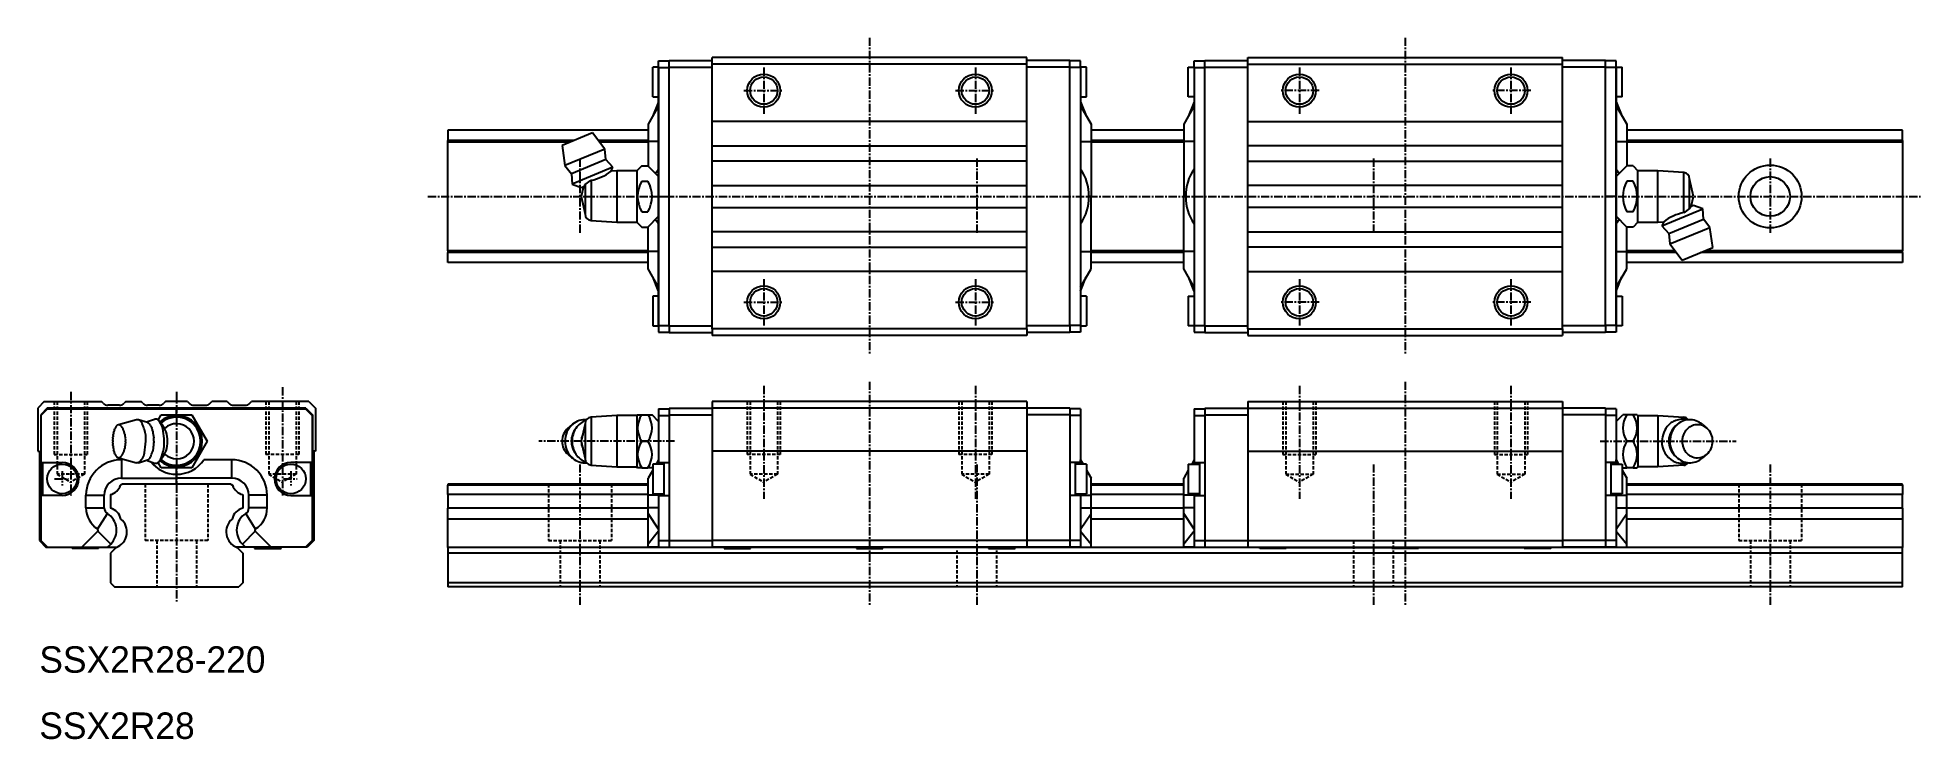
# Model space of a CAD drawing. Extents: x 10 to 295, y 10 to 116.
import ezdxf

# ---------------------------------------------------------------- set-up
doc = ezdxf.new("R2010")
doc.units = 0
doc.linetypes.add('CENTER', pattern=[2, 1.25, -0.25, 0.25, -0.25])
doc.linetypes.add('DASHED', pattern=[0.75, 0.5, -0.25])
doc.layers.get('0').update_dxf_attribs({"linetype": 'CONTINUOUS'})
doc.layers.add('CENTER', color=1, linetype='CENTER')

msp = doc.modelspace()

# ---------------------------------------------------------------- linework, layer by layer
at = {"color": 7, "linetype": 'CONTINUOUS'}
for p, q in [((102.75, 107.05), (102.75, 111.55)), ((103.65, 111.55), (102.75, 111.55)), ((103.65, 112.5), (105.25, 112.5)), ((103.65, 111.5), (103.65, 112.5)), ((103.65, 111.5), (103.65, 112.5)), ((103.65, 112.5), (105.25, 112.5)), ((103.65, 92), (103.65, 111.5)), ((103.65, 111.5), (103.65, 92)), ((103.65, 111.5), (105.25, 111.5)), ((103.65, 111.5), (105.25, 111.5)), ((105.25, 112.55), (111.75, 112.55)), ((105.25, 111.55), (105.25, 112.55)), ((105.25, 72.45), (105.25, 111.55)), ((105.25, 111.55), (111.75, 111.55)), ((159.35, 113), (111.75, 113)), ((111.75, 112), (111.75, 113)), ((111.75, 72), (111.75, 112)), ((159.35, 112), (111.75, 112)), ((159.35, 112), (159.35, 113)), ((165.85, 112.55), (159.35, 112.55)), ((159.35, 72), (159.35, 112)), ((165.85, 111.55), (159.35, 111.55)), ((165.85, 111.55), (165.85, 112.55)), ((167.45, 112.5), (165.85, 112.5)), ((165.85, 72.45), (165.85, 111.55)), ((167.45, 111.5), (165.85, 111.5)), ((167.45, 111.5), (167.45, 112.5)), ((168.35, 111.55), (167.45, 111.55)), ((167.45, 111.5), (167.45, 72.5)), ((168.35, 107.05), (168.35, 111.55)), ((183.75, 107.05), (183.75, 111.55)), ((183.75, 111.55), (184.65, 111.55)), ((184.65, 112.5), (186.25, 112.5)), ((184.65, 111.5), (184.65, 112.5)), ((184.65, 111.5), (184.65, 72.5)), ((184.65, 111.5), (186.25, 111.5)), ((186.25, 112.55), (192.75, 112.55)), ((186.25, 111.55), (186.25, 112.55)), ((186.25, 72.45), (186.25, 111.55)), ((186.25, 111.55), (192.75, 111.55)), ((192.75, 113), (240.35, 113)), ((192.75, 112), (192.75, 113)), ((192.75, 112), (240.35, 112)), ((192.75, 72), (192.75, 112)), ((240.35, 112), (240.35, 113)), ((246.85, 112.55), (240.35, 112.55)), ((240.35, 72), (240.35, 112)), ((246.85, 111.55), (240.35, 111.55)), ((246.85, 111.55), (246.85, 112.55)), ((248.45, 112.5), (246.85, 112.5)), ((248.45, 112.5), (246.85, 112.5)), ((246.85, 72.45), (246.85, 111.55)), ((248.45, 111.5), (246.85, 111.5)), ((248.45, 111.5), (246.85, 111.5)), ((248.45, 111.5), (248.45, 112.5)), ((248.45, 111.5), (248.45, 112.5)), ((248.45, 111.55), (249.35, 111.55)), ((248.45, 111.5), (248.45, 92)), ((248.45, 92), (248.45, 111.5)), ((249.35, 107.05), (249.35, 111.55)), ((103.65, 105.7), (102.05, 102.93)), ((103.65, 105.7), (102.05, 102.93)), ((102.75, 107.05), (103.65, 107.05)), ((103.65, 106.33), (102.77, 104.17)), ((103.65, 106.33), (102.77, 104.17)), ((167.45, 107.05), (168.35, 107.05)), ((167.45, 106.33), (168.33, 104.17)), ((167.45, 105.7), (169.05, 102.93)), ((184.65, 105.7), (183.05, 102.93)), ((184.65, 107.05), (183.75, 107.05)), ((184.65, 106.33), (183.77, 104.17)), ((249.35, 107.05), (248.45, 107.05)), ((248.45, 106.33), (249.33, 104.17)), ((248.45, 106.33), (249.33, 104.17)), ((248.45, 105.7), (250.05, 102.93)), ((248.45, 105.7), (250.05, 102.93)), ((102.05, 102.93), (102.05, 100.33)), ((102.05, 102.93), (102.05, 100.33)), ((159.35, 103.35), (111.75, 103.35)), ((169.05, 102.93), (169.05, 100.33)), ((183.05, 102.93), (183.05, 100.33)), ((192.75, 103.35), (240.35, 103.35)), ((250.05, 102.93), (250.05, 100.33)), ((250.05, 102.93), (250.05, 100.33)), ((102.05, 102), (71.75, 102)), ((71.75, 102), (71.75, 100.48)), ((90.87, 100.48), (71.75, 100.48)), ((71.75, 100.2), (71.75, 100.48)), ((71.75, 83.8), (71.75, 100.2)), ((90.18, 100.2), (71.75, 100.2)), ((93.66, 101.64), (89.04, 99.73)), ((95.51, 99.16), (93.66, 101.64)), ((102.05, 100.48), (94.53, 100.48)), ((102.05, 100.2), (94.74, 100.2)), ((102.05, 100.33), (102.05, 96.6)), ((102.05, 100.33), (102.05, 96.6)), ((103.65, 100.33), (102.05, 100.33)), ((103.65, 100.33), (102.05, 100.33)), ((167.45, 100.33), (169.05, 100.33)), ((183.05, 102), (169.05, 102)), ((183.05, 100.48), (169.05, 100.48)), ((169.05, 100.33), (169.05, 92)), ((183.05, 100.2), (169.05, 100.2)), ((183.05, 100.33), (183.05, 92)), ((184.65, 100.33), (183.05, 100.33)), ((248.45, 100.33), (250.05, 100.33)), ((248.45, 100.33), (250.05, 100.33)), ((291.75, 102), (250.05, 102)), ((291.75, 100.48), (250.05, 100.48)), ((250.05, 100.33), (250.05, 96.6)), ((250.05, 100.33), (250.05, 96.6)), ((291.75, 100.2), (250.05, 100.2)), ((291.75, 100.48), (291.75, 102)), ((291.75, 100.48), (291.75, 100.2)), ((291.75, 100.2), (291.75, 83.8)), ((89.04, 99.73), (89.49, 96.67)), ((95.51, 99.16), (89.49, 96.67)), ((95.69, 97.61), (90.46, 95.44)), ((95.69, 97.61), (95.51, 99.16)), ((96.73, 96.42), (95.69, 97.61)), ((111.75, 99.65), (159.35, 99.65)), ((159.35, 97.35), (111.75, 97.35)), ((240.35, 99.65), (192.75, 99.65)), ((192.75, 97.35), (240.35, 97.35)), ((89.49, 96.67), (90.46, 95.44)), ((90.46, 95.44), (90.56, 93.86)), ((96.73, 96.42), (90.56, 93.86)), ((92.55, 93.81), (93.43, 94.45)), ((93.43, 94.45), (93.43, 88.36)), ((96.46, 95.82), (96.73, 96.42)), ((97.35, 95.87), (96.46, 95.82)), ((96.46, 95.82), (96.46, 95.82)), ((96.46, 95.82), (96.46, 95.82)), ((97.35, 95.87), (97.35, 88.12)), ((100.35, 95.87), (97.35, 95.87)), ((101.09, 96.62), (100.35, 95.87)), ((100.35, 95.87), (100.35, 88.12)), ((101.09, 96.62), (102.03, 96.62)), ((101.09, 94.31), (102.03, 94.31)), ((103.65, 95), (102.03, 96.62)), ((248.45, 95), (250.07, 96.62)), ((251.01, 96.62), (250.07, 96.62)), ((251.01, 94.31), (250.07, 94.31)), ((251.01, 96.62), (251.75, 95.87)), ((251.75, 88.12), (251.75, 95.87)), ((254.75, 95.87), (251.75, 95.87)), ((254.75, 88.12), (254.75, 95.87)), ((258.67, 95.64), (254.75, 95.87)), ((258.67, 89.55), (258.67, 95.64)), ((259.55, 90.19), (259.55, 94.65)), ((260.15, 92), (259.55, 94.65)), ((90.56, 93.86), (91.95, 93.36)), ((91.95, 93.36), (92.43, 93.55)), ((92.29, 93.5), (91.95, 92)), ((91.95, 92), (92.55, 89.35)), ((92.43, 93.55), (92.55, 93.81)), ((92.55, 93.81), (92.55, 89.35)), ((103.65, 72.5), (103.65, 92)), ((103.65, 92), (103.65, 72.5)), ((103.65, 92), (103.65, 72.5)), ((103.65, 92), (105.25, 92)), ((111.75, 93.65), (159.35, 93.65)), ((169.05, 92), (168.72, 92)), ((169.05, 83.67), (169.05, 92)), ((183.05, 83.67), (183.05, 92)), ((183.05, 92), (183.38, 92)), ((240.35, 93.65), (192.75, 93.65)), ((248.45, 92), (246.85, 92)), ((248.45, 92), (248.45, 72.5)), ((248.45, 92), (248.45, 72.5)), ((248.45, 72.5), (248.45, 92)), ((259.81, 90.5), (260.15, 92)), ((93.43, 88.36), (97.35, 88.12)), ((101.09, 89.69), (102.03, 89.69)), ((102.03, 87.38), (103.65, 89)), ((111.75, 90.35), (159.35, 90.35)), ((240.35, 90.35), (192.75, 90.35)), ((250.07, 87.38), (248.45, 89)), ((251.01, 89.69), (250.07, 89.69)), ((255.37, 87.58), (261.54, 90.14)), ((256.41, 86.39), (261.64, 88.56)), ((259.55, 90.19), (258.67, 89.55)), ((259.67, 90.45), (259.55, 90.19)), ((260.15, 90.64), (259.67, 90.45)), ((261.54, 90.14), (260.15, 90.64)), ((261.64, 88.56), (261.54, 90.14)), ((262.61, 87.33), (261.64, 88.56)), ((97.35, 88.12), (100.35, 88.12)), ((100.35, 88.12), (101.09, 87.38)), ((101.09, 87.38), (102.03, 87.38)), ((102.05, 83.67), (102.05, 87.4)), ((102.05, 83.67), (102.05, 87.4)), ((102.05, 83.67), (102.05, 87.4)), ((159.35, 86.65), (111.75, 86.65)), ((192.75, 86.65), (240.35, 86.65)), ((250.05, 83.67), (250.05, 87.4)), ((250.05, 83.67), (250.05, 87.4)), ((250.05, 83.67), (250.05, 87.4)), ((251.01, 87.38), (250.07, 87.38)), ((251.75, 88.12), (251.01, 87.38)), ((251.75, 88.12), (254.75, 88.12)), ((254.75, 88.12), (255.64, 88.18)), ((255.64, 88.18), (255.37, 87.58)), ((255.37, 87.58), (256.41, 86.39)), ((255.64, 88.18), (255.64, 88.18)), ((255.64, 88.18), (255.64, 88.18)), ((256.41, 86.39), (256.59, 84.84)), ((256.59, 84.84), (262.61, 87.33)), ((263.06, 84.27), (262.61, 87.33)), ((102.05, 83.8), (71.75, 83.8)), ((71.75, 83.8), (71.75, 83.52)), ((102.05, 83.52), (71.75, 83.52)), ((71.75, 82), (71.75, 83.52)), ((102.05, 81.07), (102.05, 83.67)), ((103.65, 83.67), (102.05, 83.67)), ((102.05, 81.07), (102.05, 83.67)), ((103.65, 83.67), (102.05, 83.67)), ((102.05, 81.07), (102.05, 83.67)), ((103.65, 83.67), (102.05, 83.67)), ((111.75, 84.35), (159.35, 84.35)), ((167.45, 83.67), (169.05, 83.67)), ((183.05, 83.8), (169.05, 83.8)), ((169.05, 81.07), (169.05, 83.67)), ((183.05, 83.52), (169.05, 83.52)), ((184.65, 83.67), (183.05, 83.67)), ((183.05, 81.07), (183.05, 83.67)), ((240.35, 84.35), (192.75, 84.35)), ((248.45, 83.67), (250.05, 83.67)), ((248.45, 83.67), (250.05, 83.67)), ((248.45, 83.67), (250.05, 83.67)), ((257.36, 83.8), (250.05, 83.8)), ((250.05, 81.07), (250.05, 83.67)), ((250.05, 81.07), (250.05, 83.67)), ((250.05, 81.07), (250.05, 83.67)), ((257.57, 83.52), (250.05, 83.52)), ((256.59, 84.84), (258.44, 82.36)), ((258.44, 82.36), (263.06, 84.27)), ((291.75, 83.52), (261.23, 83.52)), ((291.75, 83.8), (261.92, 83.8)), ((291.75, 83.52), (291.75, 83.8)), ((291.75, 83.52), (291.75, 82)), ((102.05, 82), (71.75, 82)), ((103.65, 78.3), (102.05, 81.07)), ((103.65, 78.3), (102.05, 81.07)), ((103.65, 78.3), (102.05, 81.07)), ((103.65, 77.67), (102.77, 79.83)), ((103.65, 77.67), (102.77, 79.83)), ((103.65, 77.67), (102.77, 79.83)), ((159.35, 80.65), (111.75, 80.65)), ((167.45, 78.3), (169.05, 81.07)), ((167.45, 77.67), (168.33, 79.83)), ((183.05, 82), (169.05, 82)), ((184.65, 78.3), (183.05, 81.07)), ((184.65, 77.67), (183.77, 79.83)), ((192.75, 80.65), (240.35, 80.65)), ((248.45, 78.3), (250.05, 81.07)), ((248.45, 78.3), (250.05, 81.07)), ((248.45, 78.3), (250.05, 81.07)), ((248.45, 77.67), (249.33, 79.83)), ((248.45, 77.67), (249.33, 79.83)), ((248.45, 77.67), (249.33, 79.83)), ((291.75, 82), (250.05, 82)), ((103.65, 76.95), (102.75, 76.95)), ((102.75, 76.95), (102.75, 72.45)), ((168.35, 76.95), (167.45, 76.95)), ((168.35, 76.95), (168.35, 72.45)), ((183.75, 76.95), (183.75, 72.45)), ((183.75, 76.95), (184.65, 76.95)), ((248.45, 76.95), (249.35, 76.95)), ((249.35, 76.95), (249.35, 72.45)), ((102.75, 72.45), (103.65, 72.45)), ((103.65, 72.5), (103.65, 71.5)), ((103.65, 72.5), (103.65, 71.5)), ((103.65, 72.5), (103.65, 71.5)), ((103.65, 72.5), (105.25, 72.5)), ((103.65, 72.5), (105.25, 72.5)), ((103.65, 72.5), (105.25, 72.5)), ((103.65, 71.5), (105.25, 71.5)), ((103.65, 71.5), (105.25, 71.5)), ((103.65, 71.5), (105.25, 71.5)), ((105.25, 72.45), (111.75, 72.45)), ((105.25, 72.45), (105.25, 71.45)), ((105.25, 71.45), (111.75, 71.45)), ((159.35, 72), (111.75, 72)), ((111.75, 72), (111.75, 71)), ((165.85, 72.45), (159.35, 72.45)), ((159.35, 72), (159.35, 71)), ((165.85, 71.45), (159.35, 71.45)), ((167.45, 72.5), (165.85, 72.5)), ((165.85, 72.45), (165.85, 71.45)), ((167.45, 71.5), (165.85, 71.5)), ((167.45, 72.5), (167.45, 71.5)), ((167.45, 72.45), (168.35, 72.45)), ((184.65, 72.45), (183.75, 72.45)), ((184.65, 72.5), (184.65, 71.5)), ((184.65, 72.5), (186.25, 72.5)), ((184.65, 71.5), (186.25, 71.5)), ((186.25, 72.45), (186.25, 71.45)), ((186.25, 72.45), (192.75, 72.45)), ((186.25, 71.45), (192.75, 71.45)), ((192.75, 72), (240.35, 72)), ((192.75, 72), (192.75, 71)), ((246.85, 72.45), (240.35, 72.45)), ((240.35, 72), (240.35, 71)), ((246.85, 71.45), (240.35, 71.45)), ((248.45, 72.5), (246.85, 72.5)), ((248.45, 72.5), (246.85, 72.5)), ((248.45, 72.5), (246.85, 72.5)), ((246.85, 72.45), (246.85, 71.45)), ((248.45, 71.5), (246.85, 71.5)), ((248.45, 71.5), (246.85, 71.5)), ((248.45, 71.5), (246.85, 71.5)), ((248.45, 72.5), (248.45, 71.5)), ((248.45, 72.5), (248.45, 71.5)), ((248.45, 72.5), (248.45, 71.5)), ((249.35, 72.45), (248.45, 72.45)), ((159.35, 71), (111.75, 71)), ((192.75, 71), (240.35, 71)), ((10.75, 61), (9.75, 60)), ((9.75, 60), (9.75, 53.5)), ((11.2, 60), (10.2, 59)), ((11.25, 59.9), (10.25, 58.9)), ((11.25, 59.9), (10.25, 58.9)), ((10.75, 61), (19.4, 61)), ((50.3, 60), (11.2, 60)), ((11.25, 59.9), (30.75, 59.9)), ((30.75, 59.9), (11.25, 59.9)), ((19.66, 60.74), (19.4, 61)), ((22.14, 60.45), (20.36, 60.45)), ((23.1, 61), (22.84, 60.74)), ((23.1, 61), (25.4, 61)), ((25.66, 60.74), (25.4, 61)), ((28.14, 60.45), (26.36, 60.45)), ((29.1, 61), (28.84, 60.74)), ((32.4, 61), (29.1, 61)), ((30.75, 59.9), (50.25, 59.9)), ((30.75, 59.9), (50.25, 59.9)), ((50.25, 59.9), (30.75, 59.9)), ((30.75, 59), (30.75, 59.9)), ((32.4, 61), (32.66, 60.74)), ((33.36, 60.45), (35.14, 60.45)), ((35.84, 60.74), (36.1, 61)), ((38.4, 61), (36.1, 61)), ((38.4, 61), (38.66, 60.74)), ((39.36, 60.45), (41.14, 60.45)), ((41.84, 60.74), (42.1, 61)), ((50.75, 61), (42.1, 61)), ((50.25, 59.9), (51.25, 58.9)), ((50.25, 59.9), (51.25, 58.9)), ((50.25, 59.9), (51.25, 58.9)), ((50.3, 60), (51.3, 59)), ((50.75, 61), (51.75, 60)), ((51.75, 60), (51.75, 53.5)), ((103.65, 59.9), (103.65, 58.9)), ((103.65, 59.9), (105.25, 59.9)), ((103.65, 59.9), (103.65, 58.9)), ((103.65, 59.9), (105.25, 59.9)), ((103.65, 59.9), (103.65, 58.9)), ((103.65, 59.9), (105.25, 59.9)), ((105.25, 60), (111.75, 60)), ((105.25, 60), (105.25, 59)), ((159.35, 61), (111.75, 61)), ((111.75, 61), (111.75, 60)), ((159.35, 60), (111.75, 60)), ((111.75, 60), (111.75, 53.5)), ((159.35, 61), (159.35, 60)), ((165.85, 60), (159.35, 60)), ((159.35, 60), (159.35, 53.5)), ((165.85, 60), (165.85, 59)), ((167.45, 59.9), (165.85, 59.9)), ((167.45, 59.9), (167.45, 58.9)), ((184.65, 59.9), (186.25, 59.9)), ((184.65, 59.9), (184.65, 58.9)), ((186.25, 60), (192.75, 60)), ((186.25, 60), (186.25, 59)), ((192.75, 61), (240.35, 61)), ((192.75, 61), (192.75, 60)), ((192.75, 60), (240.35, 60)), ((192.75, 60), (192.75, 53.5)), ((240.35, 61), (240.35, 60)), ((240.35, 60), (240.35, 53.5)), ((246.85, 60), (240.35, 60)), ((246.85, 60), (246.85, 59)), ((248.45, 59.9), (246.85, 59.9)), ((248.45, 59.9), (246.85, 59.9)), ((248.45, 59.9), (246.85, 59.9)), ((248.45, 59.9), (248.45, 58.9)), ((248.45, 59.9), (248.45, 58.9)), ((248.45, 59.9), (248.45, 58.9)), ((10.2, 59), (10.2, 40)), ((10.25, 58.9), (10.25, 51.8)), ((10.25, 58.9), (10.25, 51.8)), ((24.71, 58.24), (21.97, 57.49)), ((26.35, 57.82), (24.98, 58.24)), ((27.43, 58.31), (26.21, 57.86)), ((27.98, 58.2), (28.44, 59)), ((28.61, 57.42), (28.19, 57.98)), ((28.44, 59), (33.06, 59)), ((28.94, 56.93), (28.61, 57.42)), ((33.06, 59), (35.37, 55)), ((51.25, 58.9), (51.25, 51.8)), ((51.25, 58.9), (51.25, 51.8)), ((51.25, 58.9), (51.25, 51.8)), ((51.3, 59), (51.3, 40)), ((90.66, 57.58), (89.94, 56.98)), ((92.55, 57.65), (91.95, 55)), ((92.55, 57.65), (92.55, 52.35)), ((97.35, 58.88), (93.43, 58.64)), ((93.43, 58.64), (93.43, 51.36)), ((100.35, 58.88), (97.35, 58.88)), ((97.35, 58.88), (97.35, 51.13)), ((100.47, 59), (100.35, 58.88)), ((100.35, 58.88), (100.35, 51.13)), ((100.47, 59), (101.09, 59)), ((101.09, 59), (102.03, 59)), ((102.03, 59), (102.65, 59)), ((103.65, 58), (102.65, 59)), ((103.65, 58.9), (105.25, 58.9)), ((103.65, 58.9), (103.65, 51.8)), ((103.65, 58.9), (103.65, 51.8)), ((103.65, 58.9), (105.25, 58.9)), ((103.65, 58.9), (103.65, 51.8)), ((103.65, 58.9), (105.25, 58.9)), ((105.25, 59), (111.75, 59)), ((105.25, 59), (105.25, 40)), ((165.85, 59), (159.35, 59)), ((165.85, 59), (165.85, 40)), ((167.45, 58.9), (165.85, 58.9)), ((167.45, 58.9), (167.45, 51.8)), ((184.65, 58.9), (184.65, 51.8)), ((184.65, 58.9), (186.25, 58.9)), ((186.25, 59), (186.25, 40)), ((186.25, 59), (192.75, 59)), ((246.85, 59), (240.35, 59)), ((246.85, 59), (246.85, 40)), ((248.45, 58.9), (246.85, 58.9)), ((248.45, 58.9), (246.85, 58.9)), ((248.45, 58.9), (246.85, 58.9)), ((248.45, 58), (249.45, 59)), ((248.45, 58.9), (248.45, 51.8)), ((248.45, 58.9), (248.45, 51.8)), ((248.45, 58.9), (248.45, 51.8)), ((250.07, 59), (249.45, 59)), ((251.01, 59), (250.07, 59)), ((251.62, 59), (251.01, 59)), ((251.62, 59), (251.75, 58.88)), ((251.75, 58.88), (251.75, 51.13)), ((251.75, 58.88), (254.75, 58.88)), ((254.75, 58.88), (258.67, 58.64)), ((254.75, 58.88), (254.75, 55)), ((257.23, 57.07), (257.54, 57.38)), ((258.67, 58.64), (258.67, 58.33)), ((261.44, 57.58), (262.16, 56.98)), ((29.2, 56.43), (28.94, 56.93)), ((35.37, 55), (33.06, 51)), ((91.95, 55), (92.55, 52.35)), ((101.09, 55), (102.03, 55)), ((251.01, 55), (250.07, 55)), ((254.75, 55), (254.75, 51.13)), ((9.75, 53.5), (10, 53.5)), ((10, 53.5), (10, 40)), ((10.25, 51.8), (13.45, 51.8)), ((10.25, 51.8), (13.45, 51.8)), ((10.5, 51.8), (10.5, 46.8)), ((10.5, 51.8), (10.5, 46.8)), ((21.97, 52.51), (24.71, 51.76)), ((22.42, 52.2), (22.42, 49.43)), ((22.42, 52.2), (22.42, 49.43)), ((24.98, 51.76), (26.35, 52.18)), ((26.21, 52.14), (27.43, 51.69)), ((28.44, 51), (27.98, 51.8)), ((28.19, 52.02), (28.61, 52.58)), ((28.61, 52.58), (28.94, 53.07)), ((28.94, 53.07), (29.2, 53.57)), ((39.08, 52.2), (34.89, 52.2)), ((39.08, 52.2), (34.89, 52.2)), ((39.08, 52.2), (34.89, 52.2)), ((39.08, 52.2), (39.08, 49.43)), ((39.08, 52.2), (39.08, 49.43)), ((39.08, 52.2), (39.08, 49.43)), ((51.25, 51.8), (48.05, 51.8)), ((51.25, 51.8), (48.05, 51.8)), ((51.25, 51.8), (48.05, 51.8)), ((51, 51.8), (51, 46.8)), ((51, 51.8), (51, 46.8)), ((51.5, 53.5), (51.5, 40)), ((51.75, 53.5), (51.5, 53.5)), ((93.43, 51.36), (97.35, 51.13)), ((102.75, 51.55), (102.75, 47.05)), ((104.45, 51.55), (102.75, 51.55)), ((103.2, 51.55), (103.38, 51.73)), ((103.65, 52.2), (103.27, 51.55)), ((103.65, 52.2), (103.27, 51.55)), ((103.65, 52.2), (103.27, 51.55)), ((103.65, 51.55), (103.65, 51.8)), ((103.65, 51.8), (105.25, 51.8)), ((103.65, 51.55), (103.65, 51.8)), ((103.65, 51.8), (105.25, 51.8)), ((103.65, 51.55), (103.65, 51.8)), ((103.65, 51.8), (105.25, 51.8)), ((104.45, 51.8), (104.45, 46.8)), ((104.45, 51.8), (104.45, 46.8)), ((111.75, 53.5), (111.75, 40)), ((159.35, 53.5), (111.75, 53.5)), ((159.35, 53.5), (159.35, 40)), ((167.45, 51.8), (165.85, 51.8)), ((166.65, 51.8), (166.65, 46.8)), ((168.35, 51.55), (166.65, 51.55)), ((167.45, 52.2), (167.83, 51.55)), ((167.45, 51.55), (167.45, 51.8)), ((168.35, 51.55), (168.35, 47.05)), ((183.75, 51.55), (183.75, 47.05)), ((183.75, 51.55), (185.45, 51.55)), ((184.65, 52.2), (184.27, 51.55)), ((184.65, 51.8), (186.25, 51.8)), ((184.65, 51.55), (184.65, 51.8)), ((185.45, 51.8), (185.45, 46.8)), ((192.75, 53.5), (240.35, 53.5)), ((192.75, 53.5), (192.75, 40)), ((240.35, 53.5), (240.35, 40)), ((248.45, 51.8), (246.85, 51.8)), ((248.45, 51.8), (246.85, 51.8)), ((248.45, 51.8), (246.85, 51.8)), ((247.65, 51.8), (247.65, 46.8)), ((247.65, 51.8), (247.65, 46.8)), ((247.65, 51.55), (249.35, 51.55)), ((248.45, 52.2), (248.83, 51.55)), ((248.45, 52.2), (248.83, 51.55)), ((248.45, 52.2), (248.83, 51.55)), ((248.45, 51.55), (248.45, 51.8)), ((248.45, 51.55), (248.45, 51.8)), ((248.45, 51.55), (248.45, 51.8)), ((248.9, 51.55), (248.72, 51.73)), ((249.35, 51.55), (249.35, 47.05)), ((258.67, 51.36), (254.75, 51.13)), ((257.54, 52.62), (257.23, 52.93)), ((258.67, 51.67), (258.67, 51.36)), ((262.16, 53.02), (261.44, 52.42)), ((22.55, 48.5), (22.27, 48.34)), ((22.42, 49.43), (30.75, 49.43)), ((22.42, 49.43), (30.75, 49.43)), ((38.95, 48.5), (22.55, 48.5)), ((33.06, 51), (28.44, 51)), ((30.75, 50), (30.75, 51)), ((30.75, 49.43), (30.75, 50)), ((30.75, 49.43), (30.75, 50)), ((30.75, 49.43), (30.75, 50)), ((39.08, 49.43), (30.75, 49.43)), ((39.08, 49.43), (30.75, 49.43)), ((39.08, 49.43), (30.75, 49.43)), ((30.75, 48.5), (30.75, 49.43)), ((38.95, 48.5), (39.23, 48.34)), ((102.05, 48.5), (71.75, 48.5)), ((71.75, 48.5), (71.75, 48.34)), ((97.35, 51.13), (100.35, 51.13)), ((100.35, 51.13), (100.47, 51)), ((101.09, 51), (100.47, 51)), ((101.09, 51), (102.03, 51)), ((102.65, 51), (102.03, 51)), ((102.75, 50.64), (102.05, 49.43)), ((102.75, 50.64), (102.05, 49.43)), ((102.75, 50.64), (102.05, 49.43)), ((102.05, 46.83), (102.05, 49.43)), ((102.05, 46.83), (102.05, 49.43)), ((102.05, 46.83), (102.05, 49.43)), ((102.65, 51), (102.75, 51.1)), ((168.35, 50.64), (169.05, 49.43)), ((169.05, 46.83), (169.05, 49.43)), ((183.05, 48.5), (169.05, 48.5)), ((183.75, 50.64), (183.05, 49.43)), ((183.05, 46.83), (183.05, 49.43)), ((249.45, 51), (249.35, 51.1)), ((249.35, 50.64), (250.05, 49.43)), ((249.35, 50.64), (250.05, 49.43)), ((249.35, 50.64), (250.05, 49.43)), ((249.45, 51), (250.07, 51)), ((250.05, 46.83), (250.05, 49.43)), ((250.05, 46.83), (250.05, 49.43)), ((250.05, 46.83), (250.05, 49.43)), ((291.75, 48.5), (250.05, 48.5)), ((251.01, 51), (250.07, 51)), ((251.01, 51), (251.62, 51)), ((251.75, 51.13), (251.62, 51)), ((254.75, 51.13), (251.75, 51.13)), ((291.75, 48.34), (291.75, 48.5)), ((10.25, 46.8), (10.25, 40)), ((10.25, 46.8), (10.25, 40)), ((13.45, 46.8), (10.25, 46.8)), ((13.45, 46.8), (10.25, 46.8)), ((17.05, 46.83), (19.82, 46.83)), ((17.05, 46.83), (19.82, 46.83)), ((17.05, 44.92), (17.05, 46.83)), ((17.05, 44.92), (17.05, 46.83)), ((19.82, 44.92), (19.82, 46.83)), ((19.82, 44.92), (19.82, 46.83)), ((20.75, 46.94), (20.75, 44.86)), ((40.75, 46.94), (40.75, 44.86)), ((44.45, 46.83), (41.68, 46.83)), ((44.45, 46.83), (41.68, 46.83)), ((44.45, 46.83), (41.68, 46.83)), ((41.68, 44.92), (41.68, 46.83)), ((41.68, 44.92), (41.68, 46.83)), ((41.68, 44.92), (41.68, 46.83)), ((44.45, 44.92), (44.45, 46.83)), ((44.45, 44.92), (44.45, 46.83)), ((44.45, 44.92), (44.45, 46.83)), ((48.05, 46.8), (51.25, 46.8)), ((48.05, 46.8), (51.25, 46.8)), ((48.05, 46.8), (51.25, 46.8)), ((51.25, 46.8), (51.25, 40)), ((51.25, 46.8), (51.25, 40)), ((51.25, 46.8), (51.25, 40)), ((102.05, 48.34), (71.75, 48.34)), ((71.75, 46.94), (71.75, 48.34)), ((102.05, 46.94), (71.75, 46.94)), ((71.75, 46.94), (71.75, 44.86)), ((102.05, 44.92), (102.05, 46.83)), ((103.65, 46.83), (102.05, 46.83)), ((102.05, 44.92), (102.05, 46.83)), ((103.65, 46.83), (102.05, 46.83)), ((102.05, 44.92), (102.05, 46.83)), ((103.65, 46.83), (102.05, 46.83)), ((102.75, 47.05), (104.45, 47.05)), ((103.65, 46.8), (103.65, 47.05)), ((103.65, 46.8), (103.65, 47.05)), ((103.65, 46.8), (103.65, 47.05)), ((103.65, 46.8), (103.65, 40)), ((103.65, 46.8), (105.25, 46.8)), ((103.65, 46.8), (103.65, 40)), ((103.65, 46.8), (105.25, 46.8)), ((103.65, 46.8), (105.25, 46.8)), ((103.65, 46.8), (103.65, 40)), ((167.45, 46.8), (165.85, 46.8)), ((166.65, 47.05), (168.35, 47.05)), ((167.45, 46.8), (167.45, 47.05)), ((167.45, 46.83), (169.05, 46.83)), ((167.45, 46.8), (167.45, 40)), ((183.05, 48.34), (169.05, 48.34)), ((183.05, 46.94), (169.05, 46.94)), ((169.05, 44.92), (169.05, 46.83)), ((184.65, 46.83), (183.05, 46.83)), ((183.05, 44.92), (183.05, 46.83)), ((185.45, 47.05), (183.75, 47.05)), ((184.65, 46.8), (184.65, 47.05)), ((184.65, 46.8), (186.25, 46.8)), ((184.65, 46.8), (184.65, 40)), ((248.45, 46.8), (246.85, 46.8)), ((248.45, 46.8), (246.85, 46.8)), ((248.45, 46.8), (246.85, 46.8)), ((249.35, 47.05), (247.65, 47.05)), ((248.45, 46.8), (248.45, 47.05)), ((248.45, 46.8), (248.45, 47.05)), ((248.45, 46.8), (248.45, 47.05)), ((248.45, 46.83), (250.05, 46.83)), ((248.45, 46.83), (250.05, 46.83)), ((248.45, 46.83), (250.05, 46.83)), ((248.45, 46.8), (248.45, 40)), ((248.45, 46.8), (248.45, 40)), ((248.45, 46.8), (248.45, 40)), ((291.75, 48.34), (250.05, 48.34)), ((291.75, 46.94), (250.05, 46.94)), ((250.05, 44.92), (250.05, 46.83)), ((250.05, 44.92), (250.05, 46.83)), ((250.05, 44.92), (250.05, 46.83)), ((291.75, 48.34), (291.75, 46.94)), ((291.75, 44.86), (291.75, 46.94)), ((17.05, 44.92), (19.82, 44.92)), ((17.05, 44.92), (19.82, 44.92)), ((18.8, 41.73), (20.29, 44.07)), ((18.8, 41.73), (20.29, 44.07)), ((42.7, 41.73), (41.21, 44.07)), ((42.7, 41.73), (41.21, 44.07)), ((42.7, 41.73), (41.21, 44.07)), ((44.45, 44.92), (41.68, 44.92)), ((44.45, 44.92), (41.68, 44.92)), ((44.45, 44.92), (41.68, 44.92)), ((102.05, 44.86), (71.75, 44.86)), ((71.75, 43.24), (71.75, 44.86)), ((102.05, 43.24), (71.75, 43.24)), ((71.75, 38.95), (71.75, 43.24)), ((103.65, 44.92), (102.05, 44.92)), ((102.05, 44.07), (102.05, 44.92)), ((103.65, 44.92), (102.05, 44.92)), ((102.05, 44.07), (102.05, 44.92)), ((103.65, 44.92), (102.05, 44.92)), ((102.05, 44.07), (102.05, 44.92)), ((102.05, 39.46), (102.05, 44.07)), ((103.65, 41.73), (102.05, 44.07)), ((102.05, 39.46), (102.05, 44.07)), ((103.65, 41.73), (102.05, 44.07)), ((102.05, 39.46), (102.05, 44.07)), ((103.65, 41.73), (102.05, 44.07)), ((167.45, 44.92), (169.05, 44.92)), ((167.45, 41.73), (169.05, 44.07)), ((169.05, 44.07), (169.05, 44.92)), ((183.05, 44.86), (169.05, 44.86)), ((169.05, 39.46), (169.05, 44.07)), ((183.05, 43.24), (169.05, 43.24)), ((184.65, 44.92), (183.05, 44.92)), ((183.05, 44.07), (183.05, 44.92)), ((184.65, 41.73), (183.05, 44.07)), ((183.05, 39.46), (183.05, 44.07)), ((248.45, 44.92), (250.05, 44.92)), ((248.45, 44.92), (250.05, 44.92)), ((248.45, 44.92), (250.05, 44.92)), ((248.45, 41.73), (250.05, 44.07)), ((248.45, 41.73), (250.05, 44.07)), ((248.45, 41.73), (250.05, 44.07)), ((250.05, 44.07), (250.05, 44.92)), ((250.05, 44.07), (250.05, 44.92)), ((250.05, 44.07), (250.05, 44.92)), ((291.75, 44.86), (250.05, 44.86)), ((250.05, 39.46), (250.05, 44.07)), ((250.05, 39.46), (250.05, 44.07)), ((250.05, 39.46), (250.05, 44.07)), ((291.75, 43.24), (250.05, 43.24)), ((291.75, 44.86), (291.75, 43.24)), ((291.75, 43.24), (291.75, 38.95)), ((10, 40), (11, 39)), ((10.2, 40), (11.2, 39)), ((10.25, 40), (11.25, 39)), ((10.25, 40), (11.25, 39)), ((16.42, 39), (18.84, 41.42)), ((16.42, 39), (18.84, 41.42)), ((18.84, 41.42), (20.8, 39.46)), ((18.84, 41.42), (20.8, 39.46)), ((42.66, 41.42), (40.7, 39.46)), ((42.66, 41.42), (40.7, 39.46)), ((42.66, 41.42), (40.7, 39.46)), ((45.08, 39), (42.66, 41.42)), ((45.08, 39), (42.66, 41.42)), ((45.08, 39), (42.66, 41.42)), ((51.25, 40), (50.25, 39)), ((51.25, 40), (50.25, 39)), ((51.25, 40), (50.25, 39)), ((51.3, 40), (50.3, 39)), ((51.5, 40), (50.5, 39)), ((103.65, 41.42), (102.05, 39.46)), ((103.65, 41.42), (102.05, 39.46)), ((103.65, 41.42), (102.05, 39.46)), ((103.65, 40), (103.65, 39)), ((103.65, 40), (105.25, 40)), ((103.65, 40), (103.65, 39)), ((103.65, 40), (105.25, 40)), ((103.65, 40), (105.25, 40)), ((103.65, 40), (103.65, 39)), ((105.25, 40), (111.75, 40)), ((105.25, 40), (105.25, 39)), ((159.35, 40), (111.75, 40)), ((111.75, 40), (111.75, 39)), ((165.85, 40), (159.35, 40)), ((159.35, 40), (159.35, 39)), ((167.45, 40), (165.85, 40)), ((165.85, 40), (165.85, 39)), ((167.45, 41.42), (169.05, 39.46)), ((167.45, 40), (167.45, 39)), ((184.65, 41.42), (183.05, 39.46)), ((184.65, 40), (184.65, 39)), ((184.65, 40), (186.25, 40)), ((186.25, 40), (186.25, 39)), ((186.25, 40), (192.75, 40)), ((192.75, 40), (240.35, 40)), ((192.75, 40), (192.75, 39)), ((240.35, 40), (240.35, 39)), ((246.85, 40), (240.35, 40)), ((246.85, 40), (246.85, 39)), ((248.45, 40), (246.85, 40)), ((248.45, 40), (246.85, 40)), ((248.45, 40), (246.85, 40)), ((248.45, 41.42), (250.05, 39.46)), ((248.45, 41.42), (250.05, 39.46)), ((248.45, 41.42), (250.05, 39.46)), ((248.45, 40), (248.45, 39)), ((248.45, 40), (248.45, 39)), ((248.45, 40), (248.45, 39)), ((11, 39), (11.2, 39)), ((11.2, 39), (11.25, 39)), ((11.25, 39), (16.42, 39)), ((11.25, 39), (16.42, 39)), ((14.95, 39), (14.95, 38.8)), ((18.95, 38.8), (14.95, 38.8)), ((16.42, 39), (20.33, 39)), ((16.42, 39), (20.33, 39)), ((18.95, 38.8), (18.95, 39)), ((20.33, 39), (20.8, 39.46)), ((20.33, 39), (20.8, 39.46)), ((20.33, 39), (21.73, 39)), ((20.33, 39), (21.73, 39)), ((21.6, 38.95), (20.75, 38.1)), ((20.75, 38.1), (20.75, 33.6)), ((41.17, 39), (39.77, 39)), ((41.17, 39), (39.77, 39)), ((41.17, 39), (39.77, 39)), ((39.9, 38.95), (40.75, 38.1)), ((41.17, 39), (40.7, 39.46)), ((41.17, 39), (40.7, 39.46)), ((41.17, 39), (40.7, 39.46)), ((40.75, 38.1), (40.75, 33.6)), ((45.08, 39), (41.17, 39)), ((45.08, 39), (41.17, 39)), ((45.08, 39), (41.17, 39)), ((42.55, 39), (42.55, 38.8)), ((42.55, 38.8), (46.55, 38.8)), ((50.25, 39), (45.08, 39)), ((50.25, 39), (45.08, 39)), ((50.25, 39), (45.08, 39)), ((46.55, 38.8), (46.55, 39)), ((50.3, 39), (50.25, 39)), ((50.5, 39), (50.3, 39)), ((113.55, 38.95), (71.75, 38.95)), ((71.75, 38.95), (71.75, 38.1)), ((291.75, 38.1), (71.75, 38.1)), ((71.75, 38.1), (71.75, 33.6)), ((102.05, 39), (102.05, 39.46)), ((102.05, 39), (102.05, 39.46)), ((102.05, 39), (102.05, 39.46)), ((103.65, 39), (102.05, 39)), ((103.65, 39), (102.05, 39)), ((103.65, 39), (102.05, 39)), ((103.65, 39), (105.25, 39)), ((103.65, 39), (105.25, 39)), ((103.65, 39), (105.25, 39)), ((105.25, 39), (111.75, 39)), ((159.35, 39), (111.75, 39)), ((113.55, 39), (113.55, 38.8)), ((113.55, 38.8), (117.55, 38.8)), ((117.55, 38.8), (117.55, 39)), ((133.55, 38.95), (117.55, 38.95)), ((133.55, 39), (133.55, 38.8)), ((133.55, 38.8), (137.55, 38.8)), ((137.55, 38.8), (137.55, 39)), ((153.55, 38.95), (137.55, 38.95)), ((153.55, 39), (153.55, 38.8)), ((153.55, 38.8), (157.55, 38.8)), ((157.55, 38.8), (157.55, 39)), ((194.55, 38.95), (157.55, 38.95)), ((165.85, 39), (159.35, 39)), ((167.45, 39), (165.85, 39)), ((167.45, 39), (169.05, 39)), ((169.05, 39), (169.05, 39.46)), ((183.05, 39), (183.05, 39.46)), ((184.65, 39), (183.05, 39)), ((184.65, 39), (186.25, 39)), ((186.25, 39), (192.75, 39)), ((192.75, 39), (240.35, 39)), ((194.55, 38.8), (194.55, 39)), ((198.55, 38.8), (194.55, 38.8)), ((198.55, 39), (198.55, 38.8)), ((198.55, 38.95), (214.55, 38.95)), ((214.55, 38.95), (198.55, 38.95)), ((214.55, 38.8), (214.55, 39)), ((218.55, 38.8), (214.55, 38.8)), ((218.55, 39), (218.55, 38.8)), ((218.55, 38.95), (234.55, 38.95)), ((234.55, 38.95), (218.55, 38.95)), ((234.55, 38.8), (234.55, 39)), ((238.55, 38.8), (234.55, 38.8)), ((238.55, 39), (238.55, 38.8)), ((291.75, 38.95), (238.55, 38.95)), ((246.85, 39), (240.35, 39)), ((248.45, 39), (246.85, 39)), ((248.45, 39), (246.85, 39)), ((248.45, 39), (246.85, 39)), ((248.45, 39), (250.05, 39)), ((248.45, 39), (250.05, 39)), ((248.45, 39), (250.05, 39)), ((250.05, 39), (250.05, 39.46)), ((250.05, 39), (250.05, 39.46)), ((250.05, 39), (250.05, 39.46)), ((291.75, 38.1), (291.75, 38.95)), ((291.75, 33.6), (291.75, 38.1)), ((20.75, 33.6), (21.35, 33)), ((21.35, 33), (40.15, 33)), ((40.75, 33.6), (40.15, 33)), ((291.75, 33.6), (71.75, 33.6)), ((71.75, 33.6), (71.75, 33)), ((291.75, 33), (71.75, 33)), ((291.75, 33), (291.75, 33.6))]:
    msp.add_line(p, q, dxfattribs=at)
at = {"color": 3, "linetype": 'DASHED'}
for p, q in [((12.25, 61), (12.25, 53)), ((12.68, 61), (12.68, 50)), ((16.82, 61), (16.82, 50)), ((17.25, 61), (17.25, 53)), ((44.25, 61), (44.25, 53)), ((44.68, 61), (44.68, 50)), ((48.82, 61), (48.82, 50)), ((49.25, 61), (49.25, 53)), ((117.05, 61), (117.05, 53)), ((117.48, 61), (117.48, 50)), ((121.62, 61), (121.62, 50)), ((122.05, 61), (122.05, 53)), ((149.05, 61), (149.05, 53)), ((149.48, 61), (149.48, 50)), ((153.62, 61), (153.62, 50)), ((154.05, 61), (154.05, 53)), ((198.05, 61), (198.05, 53)), ((198.48, 61), (198.48, 50)), ((202.62, 61), (202.62, 50)), ((203.05, 61), (203.05, 53)), ((230.05, 61), (230.05, 53)), ((230.48, 61), (230.48, 50)), ((234.62, 61), (234.62, 50)), ((235.05, 61), (235.05, 53)), ((12.25, 53), (17.25, 53)), ((49.25, 53), (44.25, 53)), ((122.05, 53), (117.05, 53)), ((154.05, 53), (149.05, 53)), ((198.05, 53), (203.05, 53)), ((230.05, 53), (235.05, 53)), ((16.82, 50), (12.68, 50)), ((12.68, 50), (14.75, 48.81)), ((16.82, 50), (14.75, 48.81)), ((26, 48.5), (26, 40)), ((35.5, 48.5), (35.5, 40)), ((44.68, 50), (46.75, 48.81)), ((48.82, 50), (44.68, 50)), ((48.82, 50), (46.75, 48.81)), ((87, 48.5), (87, 40)), ((96.5, 48.5), (96.5, 40)), ((121.62, 50), (117.48, 50)), ((117.48, 50), (119.55, 48.81)), ((121.62, 50), (119.55, 48.81)), ((149.48, 50), (151.55, 48.81)), ((153.62, 50), (149.48, 50)), ((153.62, 50), (151.55, 48.81)), ((198.48, 50), (202.62, 50)), ((198.48, 50), (200.55, 48.81)), ((202.62, 50), (200.55, 48.81)), ((230.48, 50), (234.62, 50)), ((230.48, 50), (232.55, 48.81)), ((234.62, 50), (232.55, 48.81)), ((267, 48.5), (267, 40)), ((276.5, 48.5), (276.5, 40)), ((35.5, 40), (26, 40)), ((27.75, 40), (27.75, 33)), ((33.75, 40), (33.75, 33)), ((87, 40), (96.5, 40)), ((88.75, 40), (88.75, 33)), ((94.75, 40), (94.75, 33)), ((208.75, 40), (208.75, 33)), ((214.75, 40), (214.75, 33)), ((267, 40), (276.5, 40)), ((268.75, 40), (268.75, 33)), ((274.75, 40), (274.75, 33)), ((148.75, 38.5), (148.75, 33)), ((154.75, 38.5), (154.75, 33))]:
    msp.add_line(p, q, dxfattribs=at)
at = {"linetype": 'CONTINUOUS'}
for p, q in [((24.98, 58.24), (24.71, 58.24)), ((24.98, 51.76), (24.71, 51.76))]:
    msp.add_line(p, q, dxfattribs=at)
at = {"color": 3, "linetype": 'CONTINUOUS'}
for centre in [(119.55, 108), (151.55, 108), (200.55, 108), (232.55, 108), (119.55, 76), (151.55, 76), (200.55, 76), (232.55, 76)]:
    msp.add_circle(centre, 2.5, dxfattribs=at)
at = {"color": 7, "linetype": 'CONTINUOUS'}
for centre, radius in [((119.55, 108), 2.07), ((151.55, 108), 2.07), ((200.55, 108), 2.07), ((232.55, 108), 2.07), ((271.75, 92), 4.75), ((271.75, 92), 3), ((119.55, 76), 2.07), ((151.55, 76), 2.07), ((200.55, 76), 2.07), ((232.55, 76), 2.07), ((13.45, 49.3), 2.25), ((48.05, 49.3), 2.25)]:
    msp.add_circle(centre, radius, dxfattribs=at)
for centre, radius, start, end in [((92.03, 101.55), 7.24, 281.1312, 307.648), ((105.1, 92), 4.62, 150.0092, 209.9908), ((98.03, 92), 4.62, 330.0001, 29.9999), ((106.79, 93.49), 4.11, 139.8147, 151.2732), ((106.79, 93.49), 4.11, 139.8147, 151.2732), ((162.05, 92.22), 6.67, 358.1073, 36.0009), ((190.05, 92.22), 6.67, 143.9991, 181.8927), ((245.31, 93.49), 4.11, 28.7268, 40.1853), ((245.31, 93.49), 4.11, 28.7268, 40.1853), ((254.07, 92), 4.62, 150.0001, 209.9999), ((247, 92), 4.62, 330.0092, 29.9908), ((258.55, 94.65), 1, 0, 83.2229), ((162.05, 91.78), 6.67, 323.9991, 1.8927), ((190.05, 91.78), 6.67, 178.1073, 216.0009), ((93.55, 89.35), 1, 180, 263.2229), ((106.79, 90.51), 4.11, 208.7268, 220.1853), ((106.79, 90.51), 4.11, 208.7268, 220.1853), ((106.79, 90.51), 4.11, 208.7268, 220.1853), ((245.31, 90.51), 4.11, 319.8147, 331.2732), ((245.31, 90.51), 4.11, 319.8147, 331.2732), ((245.31, 90.51), 4.11, 319.8147, 331.2732), ((260.07, 82.45), 7.24, 101.1312, 127.648), ((20.36, 61.45), 1, 225, 270), ((22.14, 61.45), 1, 270, 315), ((26.36, 61.45), 1, 225, 270), ((28.14, 61.45), 1, 270, 315), ((33.36, 61.45), 1, 225, 270), ((35.14, 61.45), 1, 270, 315), ((39.36, 61.45), 1, 225, 270), ((41.14, 61.45), 1, 270, 315), ((22.52, 56.49), 1.18, 149.9462, 160.6158), ((23.59, 55.88), 2.41, 144.2871, 149.9462), ((22.03, 57), 0.49, 97.1639, 144.2871), ((21.92, 56.86), 0.628, 42.7713, 85.8209), ((21.09, 56.09), 1.76, 34.4113, 42.7713), ((21.41, 56.31), 1.37, 24.8028, 34.4113), ((24.57, 57.24), 1.08, 21.0278, 67.2834), ((5.01, 49.72), 22.03, 18.6519, 21.0278), ((25.76, 56.55), 1.39, 55.0676, 65.0564), ((26.19, 57.16), 0.646, 25.4744, 55.0676), ((47.21, 67.18), 22.64, 205.4744, 206.7542), ((27.61, 57.83), 0.511, 60.8171, 110.5992), ((27.38, 57.42), 0.984, 34.9878, 60.8171), ((25.54, 56.13), 3.23, 7.3525, 34.9878), ((30.75, 55), 3.88, 229.2393, 130.7607), ((30.75, 55), 3.64, 229.0058, 130.9942), ((30.75, 55), 2.65, 226.8285, 133.1715), ((92.79, 55.08), 3.29, 130.7852, 155.8923), ((92.51, 55.4), 2.86, 85.1547, 130.7852), ((93.75, 55.25), 3.11, 109.6894, 146.9357), ((93.55, 57.65), 1, 96.7771, 180), ((104.02, 57), 3.54, 145.6279, 214.3721), ((99.11, 57), 3.54, 325.6279, 34.3721), ((252.99, 57), 3.54, 145.6279, 214.3721), ((248.08, 57), 3.54, 325.6279, 34.3721), ((259.2, 54.87), 3.83, 136.741, 178.1041), ((258.06, 55.94), 2.27, 115.1296, 136.741), ((259.49, 55.01), 3.08, 126.2099, 230.7496), ((260.22, 54.92), 3.64, 137.6191, 178.8069), ((258.59, 54.82), 3.51, 88.6836, 115.1296), ((259.53, 55.55), 2.7, 91.7682, 137.6191), ((258.55, 57.65), 1, 36.791, 83.2229), ((258.63, 56.48), 1.85, 71.5934, 88.6836), ((261.02, 55), 2.59, 129.7266, 144.8049), ((260.72, 55.37), 2.12, 111.4007, 129.7266), ((259.54, 55.26), 2.99, 50.6705, 91.7682), ((260.77, 55.23), 2.27, 90.6006, 111.4007), ((260.77, 55.47), 2.03, 68.2985, 90.6006), ((260.63, 55.11), 2.42, 50.6319, 68.2985), ((22.93, 55.29), 1.81, 173.733, 180.0616), ((17.4, 55.28), 3.71, 356.9724, 0.0616), ((22.93, 54.99), 1.83, 176.9724, 183.2469), ((17.4, 54.68), 3.72, 0.1617, 3.2469), ((22.93, 54.69), 1.81, 180.1617, 186.4986), ((17.28, 55.91), 3.87, 353.733, 356.7047), ((17.26, 54.05), 3.89, 3.5403, 6.4986), ((22.91, 55.58), 1.77, 170.1836, 176.7047), ((22.91, 54.4), 1.77, 183.5403, 190.0814), ((16.91, 56.62), 4.32, 350.1836, 352.8665), ((22.86, 55.88), 1.68, 165.9229, 172.8665), ((15.69, 57.67), 5.71, 345.9229, 347.9835), ((22.76, 56.17), 1.51, 160.0922, 167.9835), ((-0.51, 64.6), 23.24, 340.0922, 340.6158), ((17.09, 54.32), 6.13, 22.7591, 24.8028), ((21.05, 55.98), 1.84, 16.1339, 22.7591), ((-10.61, 46.82), 34.79, 15.7913, 16.1339), ((20.83, 55.71), 2.12, 10.2366, 15.7913), ((53.87, 61.68), 31.46, 190.2366, 190.607), ((20.71, 55.47), 2.29, 5.5412, 10.607), ((20.71, 54.52), 2.28, 349.0693, 354.1585), ((39.2, 57.26), 16.29, 185.5412, 186.2483), ((39.56, 52.59), 16.67, 173.4671, 174.1585), ((20.64, 55.23), 2.37, 1.408, 6.2483), ((20.65, 54.76), 2.37, 353.4671, 358.3172), ((36.65, 54.29), 13.64, 177.4766, 178.3172), ((36.58, 55.62), 13.57, 181.408, 182.2531), ((20.62, 54.99), 2.4, 357.4766, 2.2531), ((21.9, 55.42), 4.21, 354.2322, 18.6519), ((-49.21, 62.61), 75.68, 352.8838, 354.2322), ((25.75, 56.36), 1.4, 7.3483, 26.7542), ((52.19, 59.77), 25.26, 187.3483, 189.748), ((24.63, 54.34), 2.66, 340.7177, 1.156), ((32.22, 54.49), 4.94, 174.0912, 181.156), ((25.51, 55.19), 1.81, 354.0912, 9.748), ((6.7, 53.7), 22.23, 3.3561, 7.3525), ((23.78, 54.7), 5.12, 345.9353, 3.3561), ((24.09, 55), 5.31, 344.3386, 15.6614), ((91.79, 54.99), 2.75, 156.3696, 179.7225), ((91.67, 54.99), 2.63, 179.7225, 204.1854), ((91.5, 55.11), 2.43, 129.9202, 156.3696), ((92.94, 55.01), 3.45, 155.8923, 180.1998), ((93.05, 55.01), 3.56, 180.1998, 203.7081), ((93.59, 54.99), 3.14, 141.4466, 179.7942), ((93.44, 54.99), 2.98, 179.7942, 196.5767), ((94.02, 55.02), 3.46, 163.2854, 180.3436), ((94.32, 55.02), 3.76, 180.3436, 196.0273), ((94.16, 54.98), 3.61, 146.9357, 163.2854), ((94.35, 55), 2.4, 154.7068, 179.7781), ((94.41, 55.02), 2.46, 180.3823, 205.1326), ((104.02, 53), 3.54, 145.6279, 214.3721), ((99.11, 53), 3.54, 325.6279, 34.3721), ((252.99, 53), 3.54, 145.6279, 214.3721), ((248.08, 53), 3.54, 325.6279, 34.3721), ((258.64, 54.89), 3.28, 178.1041, 241.8177), ((259.86, 54.93), 3.28, 178.8069, 224.8147), ((260.89, 55.02), 2.45, 168.7966, 180.5394), ((261.44, 55.03), 3.01, 180.5394, 190.1247), ((261.36, 54.93), 2.94, 158.6141, 168.7966), ((260.87, 54.93), 2.42, 190.1247, 202.4646), ((260.83, 55.14), 2.36, 144.8049, 158.6141), ((260.48, 55.02), 2.58, 359.4947, 49.3507), ((260.25, 55.02), 2.8, 336.5974, 359.4947), ((13.45, 49.3), 2.5, 270, 90), ((13.45, 49.3), 2.5, 270, 90), ((22.42, 46.83), 5.37, 90.0008, 179.9992), ((22.42, 46.83), 5.37, 90.0008, 179.9992), ((16.87, 53.32), 4.37, 7.4277, 10.0814), ((22.86, 54.1), 1.67, 187.4277, 194.4141), ((15.52, 52.22), 5.9, 12.4183, 14.4141), ((22.75, 53.81), 1.5, 192.4183, 200.4132), ((-12.21, 40.8), 35.8, 20.0721, 20.4132), ((22.5, 53.48), 1.15, 200.0721, 211.1208), ((23.27, 53.95), 2.06, 211.1208, 217.8884), ((22.03, 52.98), 0.477, 217.8884, 242.119), ((21.98, 52.89), 0.381, 242.119, 267.2598), ((21.93, 53.11), 0.597, 273.2202, 298.7005), ((21.94, 53.1), 0.589, 298.7005, 314.972), ((21.22, 53.81), 1.59, 314.972, 324.4048), ((21.44, 53.66), 1.33, 324.4048, 334.4057), ((17.57, 55.51), 5.62, 334.4057, 336.6464), ((21.07, 54), 1.81, 336.6464, 343.3865), ((-4.73, 61.7), 28.74, 343.3865, 343.8022), ((20.84, 54.27), 2.1, 343.8022, 349.4059), ((56.97, 47.52), 34.65, 169.0693, 169.4059), ((23.82, 53.49), 2.08, 304.0454, 352.8838), ((26.05, 52.97), 0.842, 290.5673, 338.4782), ((30.75, 55), 5, 218.0521, 269.9873), ((30.75, 55), 5, 218.0521, 269.9873), ((6.59, 60.65), 21.76, 338.4782, 340.7177), ((27.63, 52.59), 0.919, 257.7557, 277.7073), ((27.72, 51.92), 0.242, 277.7073, 306.3092), ((28.69, 50.59), 1.41, 120.5653, 126.3092), ((27.69, 52.29), 0.561, 300.5653, 331.7244), ((22.7, 54.97), 6.23, 331.7244, 345.9353), ((30.75, 55), 5, 270.0118, 325.9324), ((30.75, 55), 5, 270.0118, 325.9324), ((30.75, 55), 5, 270.0118, 325.9324), ((39.08, 46.83), 5.37, 0.0008, 89.9992), ((39.08, 46.83), 5.37, 0.0008, 89.9992), ((39.08, 46.83), 5.37, 0.0008, 89.9992), ((48.05, 49.3), 2.5, 90, 270), ((48.05, 49.3), 2.5, 90, 270), ((48.05, 49.3), 2.5, 90, 270), ((91.58, 54.95), 2.53, 204.1854, 229.5249), ((92.71, 54.86), 3.19, 203.7081, 230.0021), ((121.35, 89.82), 48.38, 229.5249, 230.6346), ((93.67, 55.06), 3.23, 196.5767, 217.9131), ((92.56, 54.68), 2.95, 230.0021, 251.8623), ((93.91, 54.9), 3.33, 196.0273, 213.7038), ((93.93, 54.92), 3.36, 213.7038, 231.0042), ((92.5, 54.5), 2.76, 251.8623, 275.2328), ((93.65, 54.56), 2.9, 231.0042, 250.9998), ((93.55, 52.35), 1, 180, 263.2229), ((141.31, 50.86), 37.68, 177.9624, 178.5672), ((141.29, 50.86), 37.66, 177.9623, 178.5689), ((141.29, 50.86), 37.66, 177.9623, 178.5689), ((129.79, 50.86), 37.68, 1.4328, 2.0376), ((222.31, 50.86), 37.68, 177.9624, 178.5672), ((210.81, 50.86), 37.66, 1.4311, 2.0377), ((210.81, 50.86), 37.66, 1.4311, 2.0377), ((210.79, 50.86), 37.68, 1.4328, 2.0376), ((258.45, 54.53), 2.87, 241.8177, 285.548), ((259.75, 54.82), 3.11, 224.8147, 244.7743), ((259.58, 54.46), 2.72, 244.7743, 267.3138), ((261.22, 55.07), 2.8, 202.4646, 214.1163), ((258.55, 52.35), 1, 276.7771, 323.209), ((260.78, 54.77), 2.27, 214.1163, 231.3522), ((260.9, 54.93), 2.47, 231.3522, 242.8397), ((259.59, 54.61), 2.87, 267.3138, 310.2475), ((260.74, 54.6), 2.1, 242.8397, 270.3125), ((260.74, 54.7), 2.2, 270.3125, 310.2548), ((260.63, 54.86), 2.39, 309.6388, 336.5974), ((22.42, 46.83), 2.6, 90, 180), ((22.42, 46.83), 2.6, 90, 180), ((39.08, 46.83), 2.6, 0, 90), ((39.08, 46.83), 2.6, 0, 90), ((39.08, 46.83), 2.6, 0, 90), ((20.27, 48.98), 2.1, 283.2606, 342.1056), ((41.23, 48.98), 2.1, 197.8944, 256.7394), ((20.82, 44.92), 3.77, 180, 237.6682), ((20.82, 44.92), 3.77, 180, 237.6682), ((20.82, 44.92), 1, 180, 237.6682), ((20.82, 44.92), 1, 180, 237.6682), ((18.7, 41.56), 2.97, 315, 57.6682), ((18.7, 41.56), 2.97, 315, 57.6682), ((20.27, 42.82), 2.1, 11.6297, 76.7394), ((20.75, 41.3), 2.5, 289.8363, 50.9443), ((40.75, 41.3), 2.5, 129.0557, 250.1637), ((41.23, 42.82), 2.1, 103.2606, 168.3703), ((42.8, 41.56), 2.97, 122.3318, 225), ((42.8, 41.56), 2.97, 122.3318, 225), ((42.8, 41.56), 2.97, 122.3318, 225), ((40.68, 44.92), 1, 302.3318, 0), ((40.68, 44.92), 1, 302.3318, 0), ((40.68, 44.92), 1, 302.3318, 0), ((40.68, 44.92), 3.77, 302.3318, 0), ((40.68, 44.92), 3.77, 302.3318, 0), ((40.68, 44.92), 3.77, 302.3318, 0), ((18.7, 41.56), 0.2, 315.0001, 57.6681), ((42.8, 41.56), 0.2, 122.3318, 224.9999)]:
    msp.add_arc(centre, radius, start, end, dxfattribs=at)
at = {"layer": 'CENTER', "color": 1, "linetype": 'CENTER'}
for p, q in [((135.55, 116), (135.55, 68)), ((216.55, 116), (216.55, 68)), ((119.55, 111.5), (119.55, 104.5)), ((151.55, 111.5), (151.55, 104.5)), ((200.55, 111.5), (200.55, 104.5)), ((232.55, 111.5), (232.55, 104.5)), ((116.55, 108), (122.55, 108)), ((148.55, 108), (154.55, 108)), ((203.55, 108), (197.55, 108)), ((235.55, 108), (229.55, 108)), ((91.75, 97.75), (91.75, 86.25)), ((151.75, 97.75), (151.75, 86.25)), ((211.75, 97.75), (211.75, 86.25)), ((271.75, 97.75), (271.75, 86.25)), ((68.75, 92), (294.75, 92)), ((119.55, 79.5), (119.55, 72.5)), ((151.55, 79.5), (151.55, 72.5)), ((200.55, 79.5), (200.55, 72.5)), ((232.55, 79.5), (232.55, 72.5)), ((116.55, 76), (122.55, 76)), ((148.55, 76), (154.55, 76)), ((203.55, 76), (197.55, 76)), ((235.55, 76), (229.55, 76)), ((46.75, 63.17), (46.75, 46.81)), ((119.55, 63.36), (119.55, 46.31)), ((135.55, 64), (135.55, 30)), ((151.55, 63.36), (151.55, 46.31)), ((200.55, 63.36), (200.55, 46.31)), ((216.55, 64), (216.55, 30)), ((232.55, 63.36), (232.55, 46.31)), ((14.75, 62.47), (14.75, 46.81)), ((30.75, 62.47), (30.75, 30.75)), ((106.06, 55), (85.52, 55)), ((246.04, 55), (266.58, 55)), ((91.75, 51.5), (91.75, 30)), ((151.75, 51.5), (151.75, 30)), ((211.75, 51.5), (211.75, 30)), ((271.75, 51.5), (271.75, 30)), ((12.3, 49.3), (14.4, 49.3)), ((13.45, 50.5), (13.45, 48.3)), ((46.9, 49.3), (49, 49.3)), ((48.05, 50.5), (48.05, 48.3))]:
    msp.add_line(p, q, dxfattribs=at)

# ---------------------------------------------------------------- texts
at = {"color": 7, "linetype": 'CONTINUOUS'}
for s, p in [('SSX2R28-220', (10, 20)), ('SSX2R28', (10, 10))]:
    msp.add_text(s, height=4, dxfattribs=at).set_placement(p)

doc.saveas('drawing.dxf')
